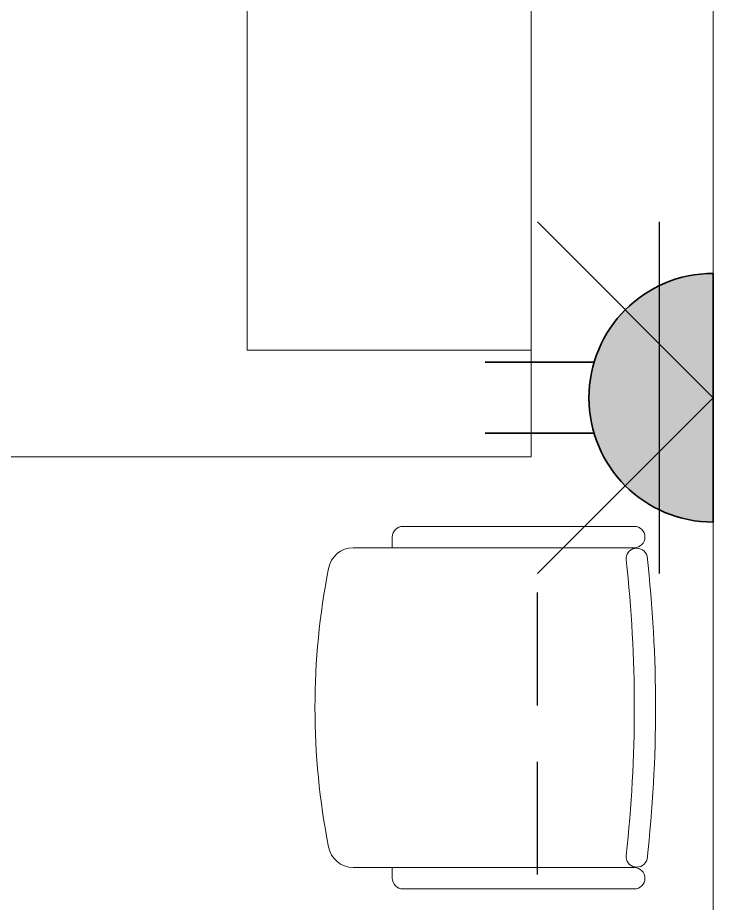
# Model space of a CAD drawing. Header units: inches. Extents: x -12418 to 57169, y -29325 to 19878.
# Drawn here: x 44204 to 45183, y -4938 to -3692 of the extents above; entities that cross this region are included whole.
import ezdxf
from ezdxf.enums import TextEntityAlignment as Align

# ---------------------------------------------------------------- set-up
doc = ezdxf.new("R2010")
doc.units = ezdxf.units.IN
doc.header["$LTSCALE"] = 25
doc.header["$MEASUREMENT"] = 0
for name, pattern in [('00-Ground Floor$0$HIDDEN', [9.525, 6.35, -3.175]), ('DASHDOT', [25.4, 12.7, -6.35, 0, -6.35]), ('HIDDEN', [9.525, 6.35, -3.175])]:
    doc.linetypes.add(name, pattern=pattern)
doc.layers.get('0').update_dxf_attribs({"color": 8})
doc.layers.get('Defpoints').update_dxf_attribs({"color": 8})
for name, color, linetype, lineweight in [('00-Ground Floor$0$LOADING', 253, 'Continuous', 5), ('00-Ground Floor$0$Walls', 251, 'Continuous', 5), ('E-LITE-CLNG-CNDT', 6, 'DASHDOT', 35), ('E-LITE-EXIT-NUMB', 6, 'Continuous', 25), ('E-POWR-FLOR-CNDT', 6, 'HIDDEN', 25), ('E-POWR-WALL @ 100', 4, 'Continuous', 35)]:
    doc.layers.add(name, color=color, linetype=linetype, lineweight=lineweight)
doc.styles.add('DC_Simplex', font='SIMPLEX.shx', dxfattribs={"width": 0.7})

# ---------------------------------------------------------------- blocks, each defined once
blk = doc.blocks.new('00-Ground Floor$0$GF21043-P')
at = {"color": 0}
for p, q in [((0.8, 0.75), (-0.8, 0.75)), ((-0.8, 0.75), (-0.8, 0))]:
    blk.add_line(p, q, dxfattribs=at)
at = {"color": 0, "linetype": '00-Ground Floor$0$HIDDEN'}
for p, q in [((-0.8, 0.6), (-0.4, 0.6)), ((-0.4, 0.6), (-0.4, 0))]:
    blk.add_line(p, q, dxfattribs=at)
blk = doc.blocks.new('00-Ground Floor$0$GF21016-P')
at = {"layer": '00-Ground Floor$0$LOADING', "extrusion": (-1.24384e-09, -1.20261e-09, -1)}
for p, q in [((0.0128, 0.0179), (0.0128, 0.4136)), ((0.4628, 0.0179), (0.4628, 0.4136)), ((-0.0022, 0.3585), (0.0128, 0.3585)), ((0.4778, 0.3585), (0.4628, 0.3585)), ((-0.0172, 0.0179), (-0.0172, 0.3435)), ((0.4928, 0.0179), (0.4928, 0.3435)), ((0.4778, 0.0029), (0.4778, 0.0029))]:
    blk.add_line(p, q, dxfattribs=at)
for centre, radius, start, end in [((-0.2378, -0.5362), 1.0036, 78.7568, 101.2432), ((-0.0478, 0.4136), 0.035, 0, 80.6557), ((-0.4278, 0.4136), 0.035, 99.3443, 180), ((0.0022, 0.3435), 0.015, 0, 90), ((-0.4778, 0.3435), 0.015, 90, 180), ((-0.0284, 0.0145), 0.015, 284.3864, 95.5209), ((-0.2378, 1.8928), 1.8749, 263.6341, 276.3659), ((-0.4471, 0.0145), 0.015, 84.4791, 255.6136), ((0.0022, 0.0179), 0.015, 270, 0), ((0.0022, 0.0179), 0.015, 180, 270), ((-0.4778, 0.0179), 0.015, 270, 0), ((-0.4778, 0.0179), 0.015, 180, 270), ((-0.2378, 1.8734), 1.8855, 263.5119, 276.4881)]:
    blk.add_arc(centre, radius, start, end, dxfattribs=at)
blk = doc.blocks.new('00-Ground Floor')
at = {"layer": '00-Ground Floor$0$Walls'}
blk.add_line((45182.9, -2847.4, 0), (45182.9, -6847.4, 0), dxfattribs=at)
at = {"layer": '00-Ground Floor$0$LOADING', "extrusion": (2.24019e-05, 2.34868e-18, 1), "xscale": 1000, "yscale": 1000, "zscale": 1000, "rotation": 180}
blk.add_blockref('00-Ground Floor$0$GF21043-P', (44126.7, -3559.8, 1), dxfattribs=at)
at = {"layer": '00-Ground Floor$0$LOADING', "color": 1, "extrusion": (1.86519e-05, 4.75185e-05, 1), "xscale": 1000.000000000001, "yscale": 1000.000000000001, "zscale": -1000.000000000011, "rotation": 89.99997490245693}
blk.add_blockref('00-Ground Floor$0$GF21016-P', (45089.7, -4900.5, 0.6), dxfattribs=at)
blk = doc.blocks.new('*U13')
h = blk.add_hatch(color=253)
edge = h.paths.add_edge_path()
edge.add_line((1.75, 0), (-1.75, 0))
edge.add_arc((0, 0), 1.75, 0, 180, ccw=False)
for p, q in [((-0.5, 1.677), (-0.5, 3.211)), ((0.5, 1.677), (0.5, 3.211))]:
    blk.add_line(p, q)
blk.add_lwpolyline([(1.75, 0, 1), (-1.75, 0)], format="xyb", close=True)
at = {"layer": 'Defpoints'}
for p, q in [((-2.475, 2.475), (0, 0)), ((2.475, 2.475), (0, 0)), ((-2.475, 0.758), (2.475, 0.758))]:
    blk.add_line(p, q, dxfattribs=at)
at = {"layer": 'E-LITE-EXIT-NUMB', "style": 'DC_Simplex', "width": 0.7, "flags": 8}
blk.add_attdef('TYPE', text='', height=2, rotation=360, dxfattribs=at).set_placement((-2.682, 5.238), align=Align.RIGHT)
blk.add_attdef('CIRCUIT', (2.682, 5.238), '', height=2, rotation=360, dxfattribs=at)

msp = doc.modelspace()

# ---------------------------------------------------------------- linework, layer by layer
at = {"layer": 'E-POWR-FLOR-CNDT', "elevation": 0}
msp.add_lwpolyline([(41922.8, -5563.2), (42046.5, -5687), (44860.4, -5687, 0.414214), (44935.4, -5612), (44935.4, -4474.2), (45059.2, -4350.5)], format="xyb", dxfattribs=at)

# ---------------------------------------------------------------- block references
at = {"layer": 'E-LITE-CLNG-CNDT'}
msp.add_blockref('00-Ground Floor', (0, 0), dxfattribs=at)
at = {"layer": 'E-POWR-WALL @ 100', "xscale": 100, "yscale": 100, "zscale": 100, "rotation": 90.00000000000001}
msp.add_blockref('*U13', (45182.9, -4226.7, 0), dxfattribs=at)

doc.saveas('drawing.dxf')
